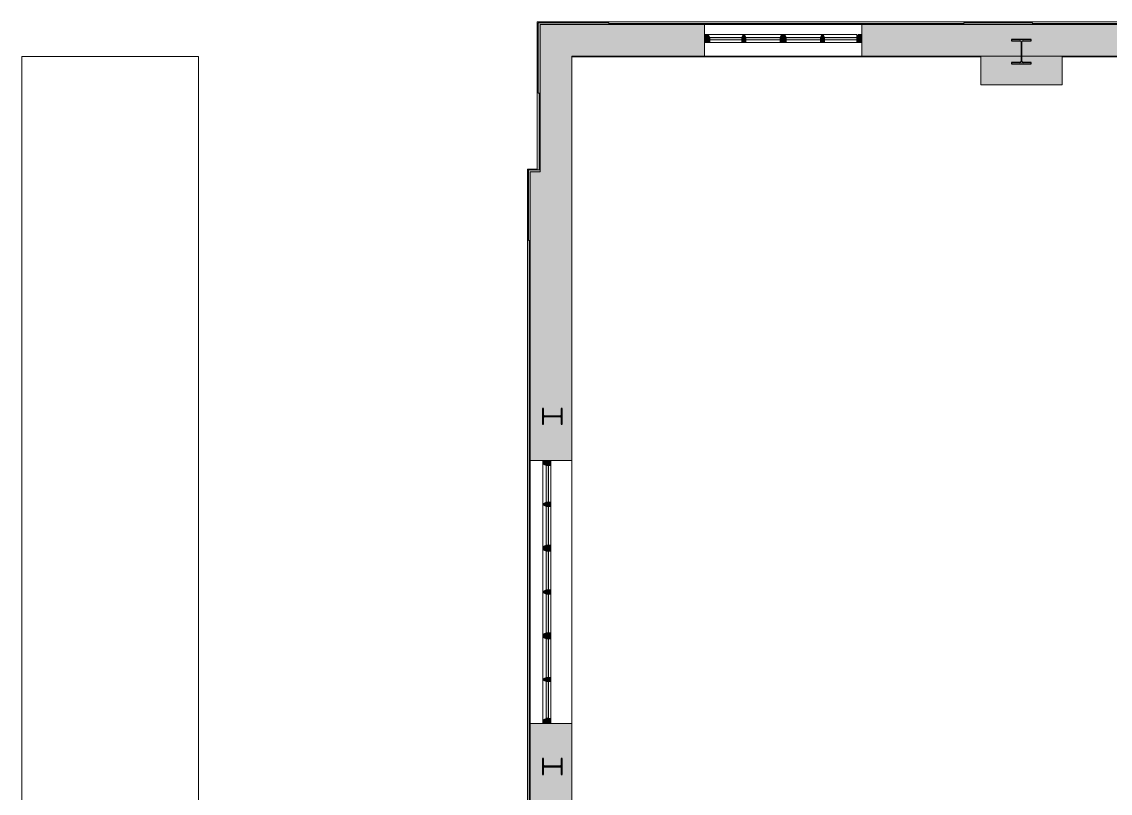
# Model space of a CAD drawing. Header units: inches. Extents: x -3803 to -1421, y -3454 to -210.
# Drawn here: x -3803.4 to -3360.3, y -526.6 to -212.5 of the extents above; entities that cross this region are included whole.
import ezdxf

# ---------------------------------------------------------------- set-up
doc = ezdxf.new("R2010")
doc.units = ezdxf.units.IN
doc.header["$MEASUREMENT"] = 0
for name, color, linetype, lineweight in [('A-FLOR', 192, 'Continuous', 13), ('A-GLAZ-CURT', 52, 'Continuous', 13), ('A-GLAZ-CWMG', 51, 'Continuous', 13), ('A-WALL', 113, 'Continuous', 13), ('A-WALL-PATT', 111, 'Continuous', 13), ('I-WALL', 2, 'Continuous', 13), ('S-COLS', 52, 'Continuous', 13)]:
    doc.layers.add(name, color=color, linetype=linetype, lineweight=lineweight)

# ---------------------------------------------------------------- blocks, each defined once
blk = doc.blocks.new('_STL - Column - W Shape - 2017v1 - W10x39-1513825-DIMENSION PLAN - LEVEL 2 _579_ - 2__ - CAD')
at = {"layer": 'S-COLS'}
blk.add_hatch(color=130, dxfattribs=at).paths.add_polyline_path([(-4, -4.96), (3.99, -4.96), (3.99, -4.43), (0.66, -4.43), (0.31, -4.28), (0.16, -3.93), (0.16, 3.93), (0.31, 4.28), (0.66, 4.43), (3.99, 4.43), (3.99, 4.96), (-4, 4.96), (-4, 4.43), (-0.66, 4.43), (-0.31, 4.28), (-0.16, 3.93), (-0.16, -3.93), (-0.31, -4.28), (-0.66, -4.43), (-4, -4.43)], flags=0)
at = {"layer": 'S-COLS', "color": 253, "lineweight": 25}
for p, q in [((3.99, 4.96), (-4, 4.96)), ((-4, 4.96), (-4, 4.43)), ((3.99, 4.43), (3.99, 4.96)), ((-4, 4.43), (-0.66, 4.43)), ((-0.16, 3.93), (-0.16, -3.93)), ((0.16, -3.93), (0.16, 3.93)), ((0.66, 4.43), (3.99, 4.43)), ((-0.66, -4.43), (-4, -4.43)), ((-4, -4.43), (-4, -4.96)), ((3.99, -4.43), (0.66, -4.43)), ((3.99, -4.96), (3.99, -4.43)), ((-4, -4.96), (3.99, -4.96))]:
    blk.add_line(p, q, dxfattribs=at)
for centre, start, end in [((-0.66, 3.93), 0, 90), ((0.66, 3.93), 90, 180), ((-0.66, -3.93), 270, 0), ((0.66, -3.93), 180, 270)]:
    blk.add_arc(centre, 0.5, start, end, dxfattribs=at)
blk = doc.blocks.new('15830016-STRUCT_MARTINEZ-MOORE_CENTRAL_v2018_rvt-1-DIMENSION PLAN - LEVEL 2 _579_ - 2__ - CAD')
at = {"layer": 'S-COLS', "lineweight": 5}
for points in [[(-3590.96, -376.39), (-3590.96, -373.66), (-3590.85, -373.38), (-3590.57, -373.27), (-3584.22, -373.27), (-3583.94, -373.38), (-3583.83, -373.66), (-3583.83, -376.39), (-3583.43, -376.39), (-3583.43, -369.89), (-3583.83, -369.89), (-3583.83, -372.63), (-3583.94, -372.9), (-3584.22, -373.02), (-3590.57, -373.02), (-3590.85, -372.9), (-3590.96, -372.63), (-3590.96, -369.89), (-3591.36, -369.89), (-3591.36, -376.39)], [(-3591.36, -518.89), (-3590.96, -518.89), (-3590.96, -516.16), (-3590.85, -515.88), (-3590.57, -515.77), (-3584.22, -515.77), (-3583.94, -515.88), (-3583.83, -516.16), (-3583.83, -518.89), (-3583.43, -518.89), (-3583.43, -512.39), (-3583.83, -512.39), (-3583.83, -515.13), (-3583.94, -515.4), (-3584.22, -515.52), (-3590.57, -515.52), (-3590.85, -515.4), (-3590.96, -515.13), (-3590.96, -512.39), (-3591.36, -512.39)]]:
    blk.add_hatch(color=50, dxfattribs=at).paths.add_polyline_path(points, flags=0)
at = {"layer": 'S-COLS', "color": 253, "lineweight": 25}
for p, q in [((-3590.96, -369.89), (-3591.36, -369.89)), ((-3591.36, -369.89), (-3591.36, -376.39)), ((-3590.96, -372.63), (-3590.96, -369.89)), ((-3583.43, -369.89), (-3583.83, -369.89)), ((-3583.83, -369.89), (-3583.83, -372.63)), ((-3583.43, -376.39), (-3583.43, -369.89)), ((-3591.36, -376.39), (-3590.96, -376.39)), ((-3590.96, -376.39), (-3590.96, -373.66)), ((-3584.22, -373.02), (-3590.57, -373.02)), ((-3590.57, -373.27), (-3584.22, -373.27)), ((-3583.83, -373.66), (-3583.83, -376.39)), ((-3583.83, -376.39), (-3583.43, -376.39)), ((-3590.96, -512.39), (-3591.36, -512.39)), ((-3591.36, -512.39), (-3591.36, -518.89)), ((-3590.96, -515.13), (-3590.96, -512.39)), ((-3583.43, -512.39), (-3583.83, -512.39)), ((-3583.83, -512.39), (-3583.83, -515.13)), ((-3583.43, -518.89), (-3583.43, -512.39)), ((-3590.96, -518.89), (-3590.96, -516.16)), ((-3584.22, -515.52), (-3590.57, -515.52)), ((-3590.57, -515.77), (-3584.22, -515.77)), ((-3583.83, -516.16), (-3583.83, -518.89)), ((-3591.36, -518.89), (-3590.96, -518.89)), ((-3583.83, -518.89), (-3583.43, -518.89))]:
    blk.add_line(p, q, dxfattribs=at)
for centre, start, end in [((-3590.57, -372.63), 180, 270), ((-3590.57, -373.66), 90, 180), ((-3584.22, -372.63), 270, 0), ((-3584.22, -373.66), 0, 90), ((-3590.57, -515.13), 180, 270), ((-3590.57, -516.16), 90, 180), ((-3584.22, -515.13), 270, 0), ((-3584.22, -516.16), 0, 90)]:
    blk.add_arc(centre, 0.39, start, end, dxfattribs=at)
at = {"color": 250, "lineweight": 13}
blk.add_blockref('_STL - Column - W Shape - 2017v1 - W10x39-1513825-DIMENSION PLAN - LEVEL 2 _579_ - 2__ - CAD', (-3396.4, -224.64), dxfattribs=at)
blk = doc.blocks.new('level 2 - band2 - level 2 - band-474741-DIMENSION PLAN - LEVEL 2 _579_ - 2__ - CAD')
at = {"layer": 'A-WALL', "lineweight": 20}
for p, q in [((-3593.52, -272.52), (-3593.52, -212.52)), ((-3593.52, -212.52), (-3202.4, -212.52)), ((-3564.4, -213.27), (-3419.9, -213.27)), ((-3391.9, -213.27), (-3202.4, -213.27)), ((-3592.77, -272.83), (-3592.77, -241.64)), ((-3597.52, -902.77), (-3597.52, -272.52)), ((-3597.52, -272.52), (-3593.52, -272.52)), ((-3596.77, -873.7), (-3596.77, -301.58))]:
    blk.add_line(p, q, dxfattribs=at)
blk = doc.blocks.new('System Panel - Winco Glass-383689-DIMENSION PLAN - LEVEL 2 _579_ - 2__ - CAD')
at = {"layer": 'A-GLAZ-CURT', "lineweight": 9}
blk.add_hatch(color=90, dxfattribs=at).paths.add_polyline_path([(6.546875, 1), (-6.546875, 1), (-6.546875, 0), (6.546875, 0)], flags=0)
at = {"layer": 'A-GLAZ-CURT', "lineweight": 20}
for p, q in [((6.546875, 1), (-6.546875, 1)), ((-6.546875, 1), (-6.546875, 0)), ((-6.546875, 0), (6.546875, 0)), ((6.546875, 0), (6.546875, 1))]:
    blk.add_line(p, q, dxfattribs=at)
blk = doc.blocks.new('System Panel - Winco Glass-383690-DIMENSION PLAN - LEVEL 2 _579_ - 2__ - CAD')
at = {"layer": 'A-GLAZ-CURT', "lineweight": 9}
blk.add_hatch(color=90, dxfattribs=at).paths.add_polyline_path([(6.96875, 1), (-6.96875, 1), (-6.96875, 0), (6.96875, 0)], flags=0)
at = {"layer": 'A-GLAZ-CURT', "lineweight": 20}
for p, q in [((6.96875, 1), (-6.96875, 1)), ((-6.96875, 1), (-6.96875, 0)), ((-6.96875, 0), (6.96875, 0)), ((6.96875, 0), (6.96875, 1))]:
    blk.add_line(p, q, dxfattribs=at)
blk = doc.blocks.new('Rectangular Mullion - Winco Accent Full_Left-Large-383700-DIMENSION PLAN - LEVEL 2 _579_ - 2__ - CAD')
at = {"layer": 'A-GLAZ-CWMG', "lineweight": 9}
blk.add_hatch(color=90, dxfattribs=at).paths.add_polyline_path([(0, -2), (-2.06, -2), (-2.06, 0), (-1.48, 1.25), (0, 1.25)], flags=0)
at = {"layer": 'A-GLAZ-CWMG', "lineweight": 20}
for p, q in [((-2.06, 0), (-1.48, 1.25)), ((-2.06, -2), (-2.06, 0)), ((-1.48, 1.25), (0, 1.25)), ((0, 1.25), (0, -2)), ((0, -2), (-2.06, -2))]:
    blk.add_line(p, q, dxfattribs=at)
blk = doc.blocks.new('Rectangular Mullion - Winco Accent Full_Right-Large-383704-DIMENSION PLAN - LEVEL 2 _579_ - 2__ - CAD')
at = {"layer": 'A-GLAZ-CWMG', "lineweight": 9}
blk.add_hatch(color=90, dxfattribs=at).paths.add_polyline_path([(-2.06, -2), (0, -2), (0, 1.25), (-1.48, 1.25), (-2.06, 0)], flags=0)
at = {"layer": 'A-GLAZ-CWMG', "lineweight": 20}
for p, q in [((-1.48, 1.25), (-2.06, 0)), ((-2.06, 0), (-2.06, -2)), ((0, 1.25), (-1.48, 1.25)), ((0, -2), (0, 1.25)), ((-2.06, -2), (0, -2))]:
    blk.add_line(p, q, dxfattribs=at)
blk = doc.blocks.new('Rectangular Mullion - Winco Accent Full_Right-Large-383706-DIMENSION PLAN - LEVEL 2 _579_ - 2__ - CAD')
at = {"layer": 'A-GLAZ-CWMG', "lineweight": 9}
for p, q in [((-1730.76, -218.39), (-1715.66, -218.39)), ((-1730.18, -221.64), (-1716.24, -221.64))]:
    blk.add_line(p, q, dxfattribs=at)
blk = doc.blocks.new('Rectangular Mullion - Winco Accent Full_Right-Large-383707-DIMENSION PLAN - LEVEL 2 _579_ - 2__ - CAD')
at = {"layer": 'A-GLAZ-CWMG', "lineweight": 9}
for p, q in [((-1761.92, -218.39), (-1747.66, -218.39)), ((-1761.34, -221.64), (-1748.24, -221.64))]:
    blk.add_line(p, q, dxfattribs=at)
blk = doc.blocks.new('Rectangular Mullion - Winco Accent Full_Right-Large-V12-DIMENSION PLAN - LEVEL 2 _579_ - 2__ - CAD')
at = {"layer": 'A-GLAZ-CWMG', "lineweight": 9}
for p, q in [((-1747.14, -218.39), (-1732.04, -218.39)), ((-1746.56, -221.64), (-1732.62, -221.64))]:
    blk.add_line(p, q, dxfattribs=at)
blk = doc.blocks.new('Rectangular Mullion - Winco Accent Full_Right-Large-383708-DIMENSION PLAN - LEVEL 2 _579_ - 2__ - CAD')
at = {"layer": 'A-GLAZ-CWMG', "lineweight": 9}
for p, q in [((-1715.14, -218.39), (-1701.46, -218.39)), ((-1701.46, -218.39), (-1701.46, -219.64)), ((-1714.56, -221.64), (-1701.46, -221.64))]:
    blk.add_line(p, q, dxfattribs=at)
blk = doc.blocks.new('Rectangular Mullion - Winco Accent Full-Large-383712-DIMENSION PLAN - LEVEL 2 _579_ - 2__ - CAD')
at = {"layer": 'A-GLAZ-CWMG', "lineweight": 9}
blk.add_hatch(color=90, dxfattribs=at).paths.add_polyline_path([(1.22, -2), (-1.22, -2), (-1.22, 0), (-0.64, 1.25), (0.64, 1.25), (1.22, 0)], flags=0)
at = {"layer": 'A-GLAZ-CWMG', "lineweight": 20}
for p, q in [((-1.22, 0), (-0.64, 1.25)), ((-1.22, -2), (-1.22, 0)), ((-0.64, 1.25), (0.64, 1.25)), ((0.64, 1.25), (1.22, 0)), ((1.22, 0), (1.22, -2)), ((1.22, -2), (-1.22, -2))]:
    blk.add_line(p, q, dxfattribs=at)
blk = doc.blocks.new('coin 35 - coin 2-513539-DIMENSION PLAN - LEVEL 2 _579_ - 2__ - CAD')
at = {"layer": 'A-WALL-PATT', "lineweight": 20}
blk.add_hatch(color=10, dxfattribs=at).paths.add_polyline_path([(-1644.4, -361.64), (-1644.4, -333.64), (-1616.4, -333.64), (-1616.4, -332.89), (-1645.15, -332.89), (-1645.15, -361.64)], flags=0)
at = {"layer": 'A-WALL', "lineweight": 20}
for p, q in [((-1616.4, -332.89), (-1645.15, -332.89)), ((-1645.15, -332.89), (-1645.15, -361.64)), ((-1644.4, -361.64), (-1644.4, -333.64)), ((-1644.4, -333.64), (-1616.4, -333.64)), ((-1616.4, -333.64), (-1616.4, -332.89)), ((-1645.15, -361.64), (-1644.4, -361.64))]:
    blk.add_line(p, q, dxfattribs=at)
blk = doc.blocks.new('coin 36 - coin 1-513605-DIMENSION PLAN - LEVEL 2 _579_ - 2__ - CAD')
at = {"layer": 'A-WALL-PATT', "lineweight": 20}
blk.add_hatch(color=10, dxfattribs=at).paths.add_polyline_path([(-1804.9, -333.64), (-1804.9, -332.89), (-1832.9, -332.89), (-1832.9, -333.64)], flags=0)
at = {"layer": 'A-WALL', "lineweight": 20}
for p, q in [((-1832.9, -332.89), (-1832.9, -333.64)), ((-1804.9, -332.89), (-1832.9, -332.89)), ((-1832.9, -333.64), (-1804.9, -333.64)), ((-1804.9, -333.64), (-1804.9, -332.89))]:
    blk.add_line(p, q, dxfattribs=at)
blk = doc.blocks.new('coin 38 - coin 2-513819-DIMENSION PLAN - LEVEL 2 _579_ - 2__ - CAD')
at = {"layer": 'A-WALL-PATT', "lineweight": 20}
blk.add_hatch(color=10, dxfattribs=at).paths.add_polyline_path([(-3597.15, -301.58), (-3596.4, -301.58), (-3596.4, -273.58), (-3592.4, -273.58), (-3592.4, -272.83), (-3597.15, -272.83), (-3597.15, -298.27)], flags=0)
at = {"layer": 'A-WALL', "lineweight": 20}
for p, q in [((-3592.4, -272.83), (-3597.15, -272.83)), ((-3597.15, -272.83), (-3597.15, -301.58)), ((-3596.4, -301.58), (-3596.4, -273.58)), ((-3596.4, -273.58), (-3592.4, -273.58)), ((-3592.4, -273.58), (-3592.4, -272.83)), ((-3597.15, -301.58), (-3596.4, -301.58))]:
    blk.add_line(p, q, dxfattribs=at)
blk = doc.blocks.new('System Panel - Winco Glass-383906-DIMENSION PLAN - LEVEL 2 _579_ - 2__ - CAD')
at = {"layer": 'A-GLAZ-CURT', "lineweight": 9}
blk.add_hatch(color=90, dxfattribs=at).paths.add_polyline_path([(7.46, 0), (7.46, 1), (-7.46, 1), (-7.46, 0)], flags=0)
at = {"layer": 'A-GLAZ-CURT', "lineweight": 20}
for p, q in [((7.46, 1), (-7.46, 1)), ((-7.46, 1), (-7.46, 0)), ((-7.46, 0), (7.46, 0)), ((7.46, 0), (7.46, 1))]:
    blk.add_line(p, q, dxfattribs=at)
blk = doc.blocks.new('System Panel - Winco Glass-383907-DIMENSION PLAN - LEVEL 2 _579_ - 2__ - CAD')
at = {"layer": 'A-GLAZ-CURT', "lineweight": 9}
blk.add_hatch(color=90, dxfattribs=at).paths.add_polyline_path([(7.89, 0), (7.89, 1), (-7.89, 1), (-7.89, 0), (-0.79, 0)], flags=0)
at = {"layer": 'A-GLAZ-CURT', "lineweight": 20}
for p, q in [((7.89, 1), (-7.89, 1)), ((-7.89, 1), (-7.89, 0)), ((-7.89, 0), (7.89, 0)), ((7.89, 0), (7.89, 1))]:
    blk.add_line(p, q, dxfattribs=at)
blk = doc.blocks.new('Rectangular Mullion - Winco Accent Full-Large-383928-DIMENSION PLAN - LEVEL 2 _579_ - 2__ - CAD')
at = {"layer": 'A-GLAZ-CWMG', "lineweight": 9}
blk.add_hatch(color=90, dxfattribs=at).paths.add_polyline_path([(0.64, 1.25), (1.22, 0), (1.22, -2), (-1.22, -2), (-1.22, 0), (-0.64, 1.25)], flags=0)
at = {"layer": 'A-GLAZ-CWMG', "lineweight": 20}
for p, q in [((-1.22, 0), (-0.64, 1.25)), ((-1.22, -2), (-1.22, 0)), ((-0.64, 1.25), (0.64, 1.25)), ((0.64, 1.25), (1.22, 0)), ((1.22, 0), (1.22, -2)), ((1.22, -2), (-1.22, -2))]:
    blk.add_line(p, q, dxfattribs=at)
blk = doc.blocks.new('Rectangular Mullion - Winco Accent Full-383935-DIMENSION PLAN - LEVEL 2 _579_ - 2__ - CAD')
at = {"layer": 'A-GLAZ-CWMG', "lineweight": 9}
blk.add_hatch(color=90, dxfattribs=at).paths.add_polyline_path([(0.26, 1.25), (0.84, 0), (0.84, -2), (-0.84, -2), (-0.84, 0), (-0.26, 1.25)], flags=0)
at = {"layer": 'A-GLAZ-CWMG', "lineweight": 20}
for p, q in [((-0.84, 0), (-0.26, 1.25)), ((-0.84, -2), (-0.84, 0)), ((-0.26, 1.25), (0.26, 1.25)), ((0.26, 1.25), (0.84, 0)), ((0.84, 0), (0.84, -2)), ((0.84, -2), (-0.84, -2))]:
    blk.add_line(p, q, dxfattribs=at)
blk = doc.blocks.new('Rectangular Mullion - Winco Accent Full_Right-Large-383949-DIMENSION PLAN - LEVEL 2 _579_ - 2__ - CAD')
at = {"layer": 'A-GLAZ-CWMG', "lineweight": 9}
blk.add_hatch(color=90, dxfattribs=at).paths.add_polyline_path([(-1.48, 1.25), (-2.06, 0), (-2.06, -2), (0, -2), (0, 1.25)], flags=0)
at = {"layer": 'A-GLAZ-CWMG', "lineweight": 20}
for p, q in [((-1.48, 1.25), (-2.06, 0)), ((-2.06, 0), (-2.06, -2)), ((0, 1.25), (-1.48, 1.25)), ((0, -2), (0, 1.25)), ((-2.06, -2), (0, -2))]:
    blk.add_line(p, q, dxfattribs=at)
blk = doc.blocks.new('Rectangular Mullion - Winco Accent Full_Left-Large-383958-DIMENSION PLAN - LEVEL 2 _579_ - 2__ - CAD')
at = {"layer": 'A-GLAZ-CWMG', "lineweight": 9}
blk.add_hatch(color=90, dxfattribs=at).paths.add_polyline_path([(0, 1.25), (0, -2), (-2.06, -2), (-2.06, 0), (-1.48, 1.25)], flags=0)
at = {"layer": 'A-GLAZ-CWMG', "lineweight": 20}
for p, q in [((-2.06, 0), (-1.48, 1.25)), ((-2.06, -2), (-2.06, 0)), ((-1.48, 1.25), (0, 1.25)), ((0, 1.25), (0, -2)), ((0, -2), (-2.06, -2))]:
    blk.add_line(p, q, dxfattribs=at)
blk = doc.blocks.new('Rectangular Mullion - Winco Accent Full_Right-Large-383959-DIMENSION PLAN - LEVEL 2 _579_ - 2__ - CAD')
at = {"layer": 'A-GLAZ-CWMG', "lineweight": 9}
for p, q in [((-3246.38, -956.57), (-3262.47, -956.57)), ((-3246.96, -953.32), (-3261.89, -953.32))]:
    blk.add_line(p, q, dxfattribs=at)
blk = doc.blocks.new('Rectangular Mullion - Winco Accent Full_Right-Large-383960-DIMENSION PLAN - LEVEL 2 _579_ - 2__ - CAD')
at = {"layer": 'A-GLAZ-CWMG', "lineweight": 9}
for p, q in [((-3281.2, -956.57), (-3298.13, -956.57)), ((-3281.78, -953.32), (-3297.55, -953.32))]:
    blk.add_line(p, q, dxfattribs=at)
blk = doc.blocks.new('Rectangular Mullion - Winco Accent Full_Right-Large-V18-DIMENSION PLAN - LEVEL 2 _579_ - 2__ - CAD')
at = {"layer": 'A-GLAZ-CWMG', "lineweight": 9}
for p, q in [((-3298.66, -956.57), (-3315.59, -956.57)), ((-3299.24, -953.32), (-3315.01, -953.32))]:
    blk.add_line(p, q, dxfattribs=at)
blk = doc.blocks.new('Rectangular Mullion - Winco Accent Full_Right-Large-383961-DIMENSION PLAN - LEVEL 2 _579_ - 2__ - CAD')
at = {"layer": 'A-GLAZ-CWMG', "lineweight": 9}
for p, q in [((-3334.32, -956.57), (-3350.42, -956.57)), ((-3334.91, -953.32), (-3349.83, -953.32))]:
    blk.add_line(p, q, dxfattribs=at)
blk = doc.blocks.new('Rectangular Mullion - Winco Accent Full-384177-DIMENSION PLAN - LEVEL 2 _579_ - 2__ - CAD')
at = {"layer": 'A-GLAZ-CWMG', "lineweight": 9}
blk.add_hatch(color=90, dxfattribs=at).paths.add_polyline_path([(0.84, -2), (-0.84, -2), (-0.84, 0), (-0.26, 1.25), (0.26, 1.25), (0.84, 0)], flags=0)
at = {"layer": 'A-GLAZ-CWMG', "lineweight": 20}
for p, q in [((-0.84, 0), (-0.26, 1.25)), ((-0.84, -2), (-0.84, 0)), ((-0.26, 1.25), (0.26, 1.25)), ((0.26, 1.25), (0.84, 0)), ((0.84, 0), (0.84, -2)), ((0.84, -2), (-0.84, -2))]:
    blk.add_line(p, q, dxfattribs=at)

msp = doc.modelspace()

# ---------------------------------------------------------------- hatches: boundary and pattern name
at = {"layer": 'A-WALL-PATT', "lineweight": 20}
for points in [[(-3592.4, -273.64), (-3579.52, -273.64), (-3579.52, -213.64), (-3592.4, -213.64), (-3592.4, -238.83)], [(-3412.9, -238.14), (-3379.9, -238.14), (-3379.9, -226.52), (-3396.24, -226.52), (-3396.24, -228.57), (-3396.09, -228.92), (-3395.74, -229.07), (-3392.4, -229.07), (-3392.4, -229.6), (-3400.39, -229.6), (-3400.39, -229.07), (-3397.06, -229.07), (-3396.7, -228.92), (-3396.56, -228.57), (-3396.56, -226.52), (-3412.9, -226.52), (-3412.9, -229.6)]]:
    msp.add_hatch(color=10, dxfattribs=at).paths.add_polyline_path(points, flags=0)
h = msp.add_hatch(color=10, dxfattribs=at)
h.paths.add_polyline_path([(-3579.52, -226.52), (-3525.4, -226.52), (-3525.4, -213.64), (-3579.52, -213.64)], flags=0)
h.paths.add_polyline_path([(-3461.4, -226.52), (-3396.56, -226.52), (-3396.56, -220.71), (-3396.7, -220.36), (-3397.06, -220.21), (-3400.39, -220.21), (-3400.39, -219.68), (-3392.4, -219.68), (-3392.4, -220.21), (-3395.74, -220.21), (-3396.09, -220.36), (-3396.24, -220.71), (-3396.24, -226.52), (-3352.4, -226.52), (-3352.4, -213.64), (-3461.4, -213.64)], flags=0)
h.paths.add_polyline_path([(-3245.4, -226.52), (-3200.56, -226.52), (-3200.56, -220.71), (-3200.7, -220.36), (-3201.06, -220.21), (-3204.39, -220.21), (-3204.39, -219.68), (-3196.4, -219.68), (-3196.4, -220.21), (-3199.8, -220.24), (-3200.09, -220.36), (-3200.24, -220.71), (-3200.24, -226.52), (-3156.4, -226.52), (-3156.4, -213.64), (-3245.4, -213.64), (-3245.4, -220.21)], flags=0)
h.paths.add_polyline_path([(-3049.4, -226.52), (-3004.56, -226.52), (-3004.56, -220.71), (-3004.7, -220.36), (-3005.06, -220.21), (-3008.39, -220.21), (-3008.39, -219.68), (-3000.4, -219.68), (-3000.4, -220.21), (-3003.74, -220.21), (-3004.09, -220.36), (-3004.24, -220.71), (-3004.24, -226.52), (-2959.4, -226.52), (-2959.4, -213.64), (-3049.4, -213.64)], flags=0)
h.paths.add_polyline_path([(-2852.4, -226.52), (-2808.56, -226.52), (-2808.56, -220.71), (-2808.7, -220.36), (-2809.06, -220.21), (-2812.39, -220.21), (-2812.39, -219.68), (-2804.4, -219.68), (-2804.4, -220.21), (-2807.74, -220.21), (-2808.09, -220.36), (-2808.24, -220.71), (-2808.24, -226.52), (-2764.4, -226.52), (-2764.4, -213.64), (-2852.4, -213.64), (-2852.4, -220.21)], flags=0)
h.paths.add_polyline_path([(-2657.4, -226.52), (-2612.56, -226.52), (-2612.56, -220.71), (-2612.7, -220.36), (-2613.06, -220.21), (-2616.39, -220.21), (-2616.39, -219.68), (-2608.4, -219.68), (-2608.4, -220.21), (-2611.8, -220.24), (-2612.09, -220.36), (-2612.24, -220.71), (-2612.24, -226.52), (-2568.4, -226.52), (-2568.4, -213.64), (-2657.4, -213.64)], flags=0)
h.paths.add_polyline_path([(-2461.4, -226.52), (-2416.56, -226.52), (-2416.56, -220.71), (-2416.7, -220.36), (-2417.06, -220.21), (-2420.39, -220.21), (-2420.39, -219.68), (-2412.4, -219.68), (-2412.4, -220.21), (-2415.8, -220.24), (-2416.09, -220.36), (-2416.24, -220.71), (-2416.24, -226.52), (-2372.4, -226.52), (-2372.4, -213.64), (-2461.4, -213.64)], flags=0)
h.paths.add_polyline_path([(-2265.4, -226.52), (-2220.56, -226.52), (-2220.56, -220.71), (-2220.7, -220.36), (-2221.06, -220.21), (-2224.39, -220.21), (-2224.39, -219.68), (-2216.4, -219.68), (-2216.4, -220.21), (-2219.8, -220.24), (-2220.09, -220.36), (-2220.24, -220.71), (-2220.24, -226.52), (-2176.4, -226.52), (-2176.4, -213.64), (-2265.4, -213.64)], flags=0)
h.paths.add_polyline_path([(-2069.4, -226.52), (-2024.56, -226.52), (-2024.56, -220.71), (-2024.7, -220.36), (-2025.06, -220.21), (-2028.39, -220.21), (-2028.39, -219.68), (-2020.4, -219.68), (-2020.4, -220.21), (-2023.8, -220.24), (-2024.09, -220.36), (-2024.24, -220.71), (-2024.24, -226.52), (-1980.4, -226.52), (-1980.4, -213.64), (-2069.4, -213.64)], flags=0)
h.paths.add_polyline_path([(-1873.4, -226.52), (-1828.56, -226.52), (-1828.56, -220.71), (-1828.7, -220.36), (-1829.06, -220.21), (-1832.39, -220.21), (-1832.39, -219.68), (-1824.4, -219.68), (-1824.4, -220.21), (-1827.74, -220.21), (-1828.09, -220.36), (-1828.24, -220.71), (-1828.24, -226.52), (-1763.4, -226.52), (-1763.4, -213.64), (-1873.4, -213.64), (-1873.4, -220.21)], flags=0)
h.paths.add_polyline_path([(-1699.4, -226.52), (-1634.4, -226.52), (-1634.4, -213.64), (-1699.4, -213.64)], flags=0)
h = msp.add_hatch(color=10, dxfattribs=at)
h.paths.add_polyline_path([(-3596.4, -901.64), (-3579.52, -901.64), (-3579.52, -784.14), (-3596.4, -784.14), (-3596.4, -892.67)], flags=0)
h.paths.add_polyline_path([(-3579.52, -677.14), (-3579.52, -641.14), (-3596.4, -641.14), (-3596.4, -677.14)], flags=0)
h.paths.add_polyline_path([(-3596.4, -534.14), (-3579.52, -534.14), (-3579.52, -498.14), (-3596.4, -498.14)], flags=0)
h.paths.add_polyline_path([(-3596.4, -391.14), (-3579.52, -391.14), (-3579.52, -273.64), (-3596.4, -273.64), (-3596.4, -357.71)], flags=0)

# ---------------------------------------------------------------- linework, layer by layer
at = {"layer": 'A-FLOR', "lineweight": 20}
for p, q in [((-3803.4, -226.64), (-3731.4, -226.64)), ((-3803.4, -1442.04), (-3803.4, -226.64)), ((-3731.4, -226.64), (-3731.4, -1089.09)), ((-3412.9, -226.77), (-3579.52, -226.77)), ((-3216.9, -226.77), (-3379.9, -226.77))]:
    msp.add_line(p, q, dxfattribs=at)
at = {"layer": 'A-WALL', "lineweight": 20}
for p, q in [((-3592.4, -213.64), (-3592.4, -273.64)), ((-3592.4, -213.64), (-2372.4, -213.64)), ((-3525.4, -226.52), (-3525.4, -213.64)), ((-3461.4, -213.64), (-3461.4, -226.52)), ((-3579.52, -226.52), (-3412.9, -226.52)), ((-3579.52, -948.77), (-3579.52, -226.52)), ((-3216.9, -226.52), (-3379.9, -226.52)), ((-3596.4, -273.64), (-3596.4, -677.14)), ((-3592.4, -273.64), (-3596.4, -273.64)), ((-3596.4, -391.14), (-3579.52, -391.14)), ((-3579.52, -498.14), (-3596.4, -498.14))]:
    msp.add_line(p, q, dxfattribs=at)
at = {"layer": 'I-WALL', "lineweight": 20}
for p, q in [((-3396.56, -226.52), (-3412.9, -226.52)), ((-3412.9, -226.52), (-3412.9, -238.14)), ((-3379.9, -226.52), (-3396.24, -226.52)), ((-3379.9, -238.14), (-3379.9, -226.52)), ((-3412.9, -238.14), (-3379.9, -238.14))]:
    msp.add_line(p, q, dxfattribs=at)

# ---------------------------------------------------------------- block references
at = {"lineweight": 5}
msp.add_blockref('15830016-STRUCT_MARTINEZ-MOORE_CENTRAL_v2018_rvt-1-DIMENSION PLAN - LEVEL 2 _579_ - 2__ - CAD', (0, 0), dxfattribs=at)
at = {"layer": 'A-GLAZ-CURT', "lineweight": 9}
for name, p, rotation in [('System Panel - Winco Glass-383689-DIMENSION PLAN - LEVEL 2 _579_ - 2__ - CAD', (-3516.79, -218.89), 180), ('System Panel - Winco Glass-383690-DIMENSION PLAN - LEVEL 2 _579_ - 2__ - CAD', (-3501.59, -218.89), 180), ('System Panel - Winco Glass-383690-DIMENSION PLAN - LEVEL 2 _579_ - 2__ - CAD', (-3485.21, -218.89), 180), ('System Panel - Winco Glass-383689-DIMENSION PLAN - LEVEL 2 _579_ - 2__ - CAD', (-3470.01, -218.89), 180), ('System Panel - Winco Glass-383906-DIMENSION PLAN - LEVEL 2 _579_ - 2__ - CAD', (-3589.96, -400.67), 270.0000000000511), ('System Panel - Winco Glass-383907-DIMENSION PLAN - LEVEL 2 _579_ - 2__ - CAD', (-3589.96, -417.7), 270.0000000000511), ('System Panel - Winco Glass-383907-DIMENSION PLAN - LEVEL 2 _579_ - 2__ - CAD', (-3589.96, -435.91), 270.0000000000511), ('System Panel - Winco Glass-383907-DIMENSION PLAN - LEVEL 2 _579_ - 2__ - CAD', (-3589.96, -453.37), 270.0000000000511), ('System Panel - Winco Glass-383907-DIMENSION PLAN - LEVEL 2 _579_ - 2__ - CAD', (-3589.96, -471.58), 270.0000000000511), ('System Panel - Winco Glass-383906-DIMENSION PLAN - LEVEL 2 _579_ - 2__ - CAD', (-3589.96, -488.61), 270.0000000000511)]:
    msp.add_blockref(name, p, dxfattribs=dict(at, rotation=rotation))
at = {"layer": 'A-GLAZ-CWMG', "lineweight": 9, "extrusion": (0, 0, -1)}
for name, p in [('Rectangular Mullion - Winco Accent Full_Left-Large-383700-DIMENSION PLAN - LEVEL 2 _579_ - 2__ - CAD', (3525.4, -218.89)), ('Rectangular Mullion - Winco Accent Full-384177-DIMENSION PLAN - LEVEL 2 _579_ - 2__ - CAD', (3509.4, -218.89)), ('Rectangular Mullion - Winco Accent Full-Large-383712-DIMENSION PLAN - LEVEL 2 _579_ - 2__ - CAD', (3493.4, -218.89)), ('Rectangular Mullion - Winco Accent Full-384177-DIMENSION PLAN - LEVEL 2 _579_ - 2__ - CAD', (3477.4, -218.89))]:
    msp.add_blockref(name, p, dxfattribs=at)
at = {"layer": 'A-GLAZ-CWMG', "lineweight": 9}
for name, p in [('Rectangular Mullion - Winco Accent Full_Right-Large-383707-DIMENSION PLAN - LEVEL 2 _579_ - 2__ - CAD', (-1762, 0.75)), ('Rectangular Mullion - Winco Accent Full_Right-Large-V12-DIMENSION PLAN - LEVEL 2 _579_ - 2__ - CAD', (-1762, 0.75)), ('Rectangular Mullion - Winco Accent Full_Right-Large-383706-DIMENSION PLAN - LEVEL 2 _579_ - 2__ - CAD', (-1762, 0.75)), ('Rectangular Mullion - Winco Accent Full_Right-Large-383708-DIMENSION PLAN - LEVEL 2 _579_ - 2__ - CAD', (-1762, 0.75)), ('Rectangular Mullion - Winco Accent Full_Right-Large-383704-DIMENSION PLAN - LEVEL 2 _579_ - 2__ - CAD', (-3461.4, -218.89))]:
    msp.add_blockref(name, p, dxfattribs=at)
for name, p, rotation in [('Rectangular Mullion - Winco Accent Full_Right-Large-383949-DIMENSION PLAN - LEVEL 2 _579_ - 2__ - CAD', (-3589.96, -391.14), 90.0000000000511), ('Rectangular Mullion - Winco Accent Full_Right-Large-383961-DIMENSION PLAN - LEVEL 2 _579_ - 2__ - CAD', (-2634.63, -3743.04), 270.0000000000515), ('Rectangular Mullion - Winco Accent Full_Right-Large-383960-DIMENSION PLAN - LEVEL 2 _579_ - 2__ - CAD', (-2634.63, -3707.37), 270.0000000000537), ('Rectangular Mullion - Winco Accent Full_Right-Large-V18-DIMENSION PLAN - LEVEL 2 _579_ - 2__ - CAD', (-2634.63, -3743.04), 270.0000000000515), ('Rectangular Mullion - Winco Accent Full_Right-Large-383960-DIMENSION PLAN - LEVEL 2 _579_ - 2__ - CAD', (-2634.63, -3743.04), 270.0000000000515), ('Rectangular Mullion - Winco Accent Full_Right-Large-V18-DIMENSION PLAN - LEVEL 2 _579_ - 2__ - CAD', (-2634.63, -3778.7), 270.0000000000537), ('Rectangular Mullion - Winco Accent Full_Right-Large-383959-DIMENSION PLAN - LEVEL 2 _579_ - 2__ - CAD', (-2634.63, -3743.04), 270.0000000000515)]:
    msp.add_blockref(name, p, dxfattribs=dict(at, rotation=rotation))
at = {"layer": 'A-GLAZ-CWMG', "lineweight": 9, "extrusion": (0, 0, -1), "rotation": 269.9999999999489}
for name, p in [('Rectangular Mullion - Winco Accent Full-383935-DIMENSION PLAN - LEVEL 2 _579_ - 2__ - CAD', (3589.96, -408.97)), ('Rectangular Mullion - Winco Accent Full-Large-383928-DIMENSION PLAN - LEVEL 2 _579_ - 2__ - CAD', (3589.96, -426.81)), ('Rectangular Mullion - Winco Accent Full-383935-DIMENSION PLAN - LEVEL 2 _579_ - 2__ - CAD', (3589.96, -444.64)), ('Rectangular Mullion - Winco Accent Full-Large-383928-DIMENSION PLAN - LEVEL 2 _579_ - 2__ - CAD', (3589.96, -462.47)), ('Rectangular Mullion - Winco Accent Full-383935-DIMENSION PLAN - LEVEL 2 _579_ - 2__ - CAD', (3589.96, -480.31)), ('Rectangular Mullion - Winco Accent Full_Left-Large-383958-DIMENSION PLAN - LEVEL 2 _579_ - 2__ - CAD', (3589.96, -498.14))]:
    msp.add_blockref(name, p, dxfattribs=at)
at = {"layer": 'A-WALL', "lineweight": 20}
for name, p in [('level 2 - band2 - level 2 - band-474741-DIMENSION PLAN - LEVEL 2 _579_ - 2__ - CAD', (0, 0)), ('coin 35 - coin 2-513539-DIMENSION PLAN - LEVEL 2 _579_ - 2__ - CAD', (-1948, 120)), ('coin 36 - coin 1-513605-DIMENSION PLAN - LEVEL 2 _579_ - 2__ - CAD', (-1587, 120)), ('coin 38 - coin 2-513819-DIMENSION PLAN - LEVEL 2 _579_ - 2__ - CAD', (0, 0))]:
    msp.add_blockref(name, p, dxfattribs=at)

doc.saveas('drawing.dxf')
